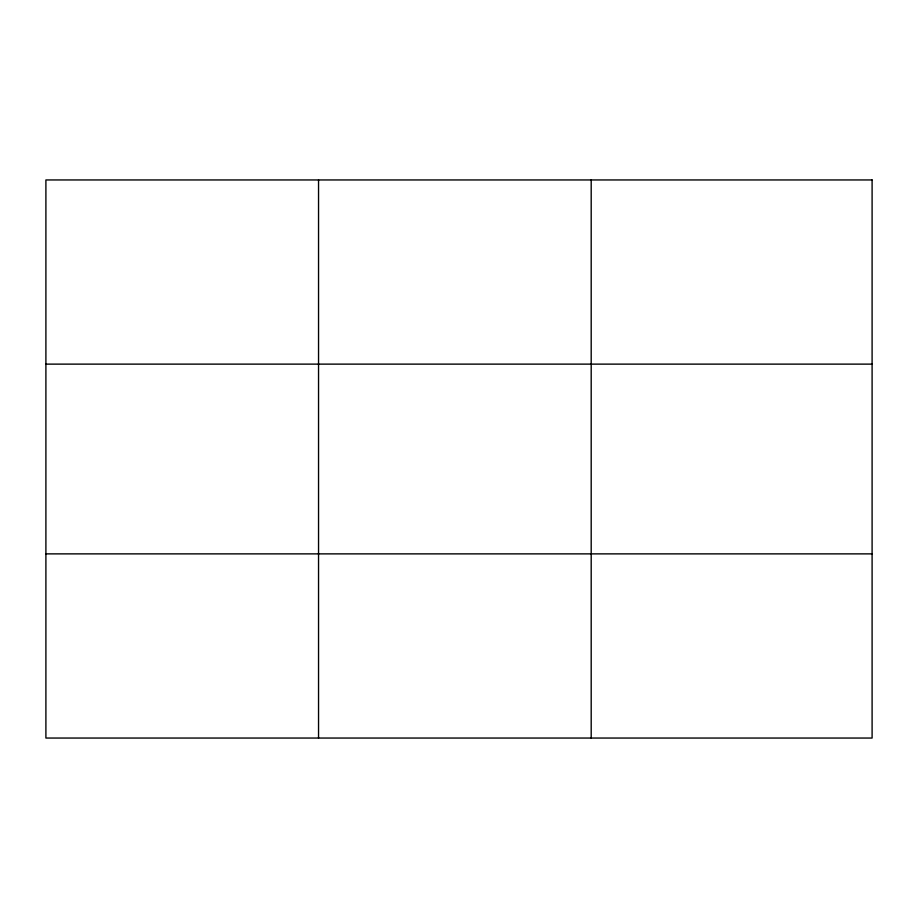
<?xml version="1.0" encoding="UTF-8"?>
<svg xmlns="http://www.w3.org/2000/svg" width="918" height="918" viewBox="0 0 918 918"><rect width="100%" height="100%" fill="white"/><g stroke="black" fill="none" stroke-linecap="round" stroke-linejoin="round"><path stroke-width="1.38" d="M318.546 738.049L318.546 179.951M591.192 738.049L591.192 179.951M45.9 364.125L872.1 364.125M45.9 553.875L872.1 553.875M872.1 179.951L872.1 738.049L45.9 738.049L45.9 179.951L872.1 179.951"/></g></svg>
